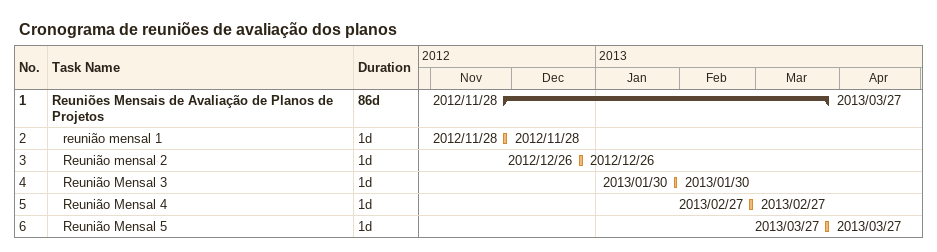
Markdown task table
Cronograma de reuniões de avaliação dos planos

| ID | Level | Task | Duration | Start | Finish |
|---|---|---|---|---|---|
| 1 | 1 | **Reuniões Mensais de Avaliação de Planos de Projetos** | 86d | 2012-11-28 | 2013-03-27 |
| 2 | 2 | reunião mensal 1 | 1d | 2012-11-28 | 2012-11-28 |
| 3 | 2 | Reunião mensal 2 | 1d | 2012-12-26 | 2012-12-26 |
| 4 | 2 | Reunião Mensal 3 | 1d | 2013-01-30 | 2013-01-30 |
| 5 | 2 | Reunião Mensal 4 | 1d | 2013-02-27 | 2013-02-27 |
| 6 | 2 | Reunião Mensal 5 | 1d | 2013-03-27 | 2013-03-27 |
